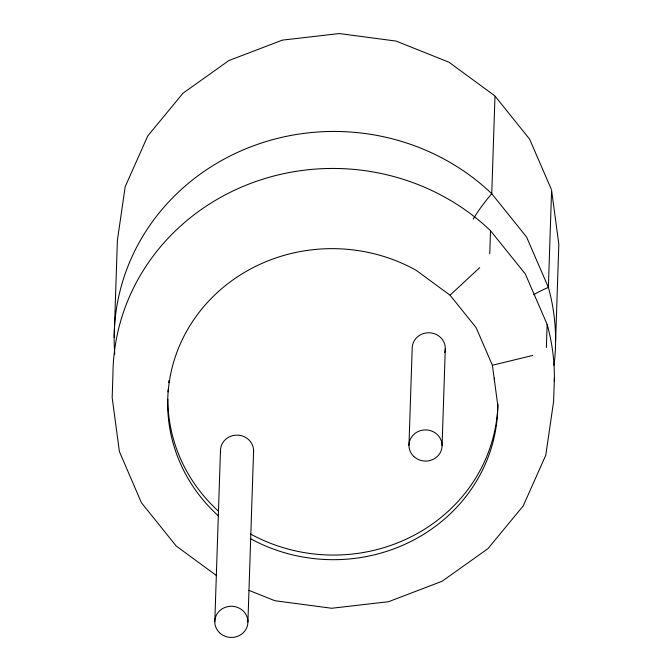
<?xml version="1.0" encoding="UTF-8"?>
<svg xmlns="http://www.w3.org/2000/svg" width="671" height="671" viewBox="0 0 671 671"><rect width="100%" height="100%" fill="white"/><g stroke="black" fill="none" stroke-linecap="round" stroke-linejoin="round"><path stroke-width="1.01" d="M114.162 337.53L117.391 240.403L125.2 186.639L147.779 135.903L183.04 93.185L228.878 60.558L282.39 40.117L339.283 33.55L396.091 41.082L448.958 62.21L494.812 95.827L529.612 139.149L551.369 189.423M214.804 621.715L220.482 450.577M247.918 621.992L253.588 450.853M408.966 445.351L412.195 348.224A16.557 15.592 1.9 0 1 430.992 332.917A16.557 15.592 1.9 0 1 444.714 352.535M442.08 445.636L445.301 348.501M489.755 253.823L490.518 230.69A220.734 207.951 1.9 0 0 250.224 183.569A220.734 207.951 1.9 0 0 112.938 374.535L112.174 397.66L119.404 451.549L141.388 502.671L176.188 545.984L216.616 575.668M494.972 96.557L491.751 193.693A62.546 14.443 -46.3 0 0 473.281 219.115M494.351 379.853L494.41 377.999M546.379 347.528L547.15 324.403L525.368 274.062L490.518 230.69M554.38 378.285L553.609 401.417L545.8 455.173L523.221 505.917L487.96 548.635L442.122 581.254L388.61 601.694L331.717 608.262L274.909 600.73L248.949 590.363M555.605 341.287L558.826 244.152L551.596 190.262L548.375 287.398A220.734 207.951 1.9 0 1 554.003 365.284M218.41 515.915A165.074 155.513 1.9 0 1 201.023 309.935A165.074 155.513 1.9 0 1 415.995 270.187L450.048 295.19L479.715 267.628M450.048 295.19L476.108 327.624L492.397 365.267L532.766 355.429M492.397 365.267L497.807 405.569A165.074 155.513 1.9 0 1 250.384 538.637M220.616 452.615A16.557 15.592 1.9 0 1 237.123 435.118A16.557 15.592 1.9 0 1 253.437 452.891M547.15 324.403A220.734 207.951 1.9 0 1 554.338 381.396M114.783 354.221A220.734 207.951 1.9 0 1 243.313 149.851A220.734 207.951 1.9 0 1 491.751 193.693L526.592 237.056L548.375 287.398A62.546 20.113 -15.6 0 0 533.739 294.678M497.907 404.043A165.074 155.513 1.9 0 1 250.535 534.015M218.561 511.285A165.074 155.513 1.9 0 1 167.825 399.17M167.993 391.914A165.074 155.513 1.9 0 1 168.111 389.834M168.748 382.537A165.074 155.513 1.9 0 1 168.991 380.449M219.593 632.787A16.557 15.592 1.9 0 0 247.331 626.026A16.557 15.592 1.9 0 0 227.159 606.752A16.557 15.592 1.9 0 0 219.593 632.787M413.755 456.423A16.557 15.592 1.9 0 0 441.493 449.671A16.557 15.592 1.9 0 0 421.321 430.396A16.557 15.592 1.9 0 0 413.755 456.423"/></g></svg>
